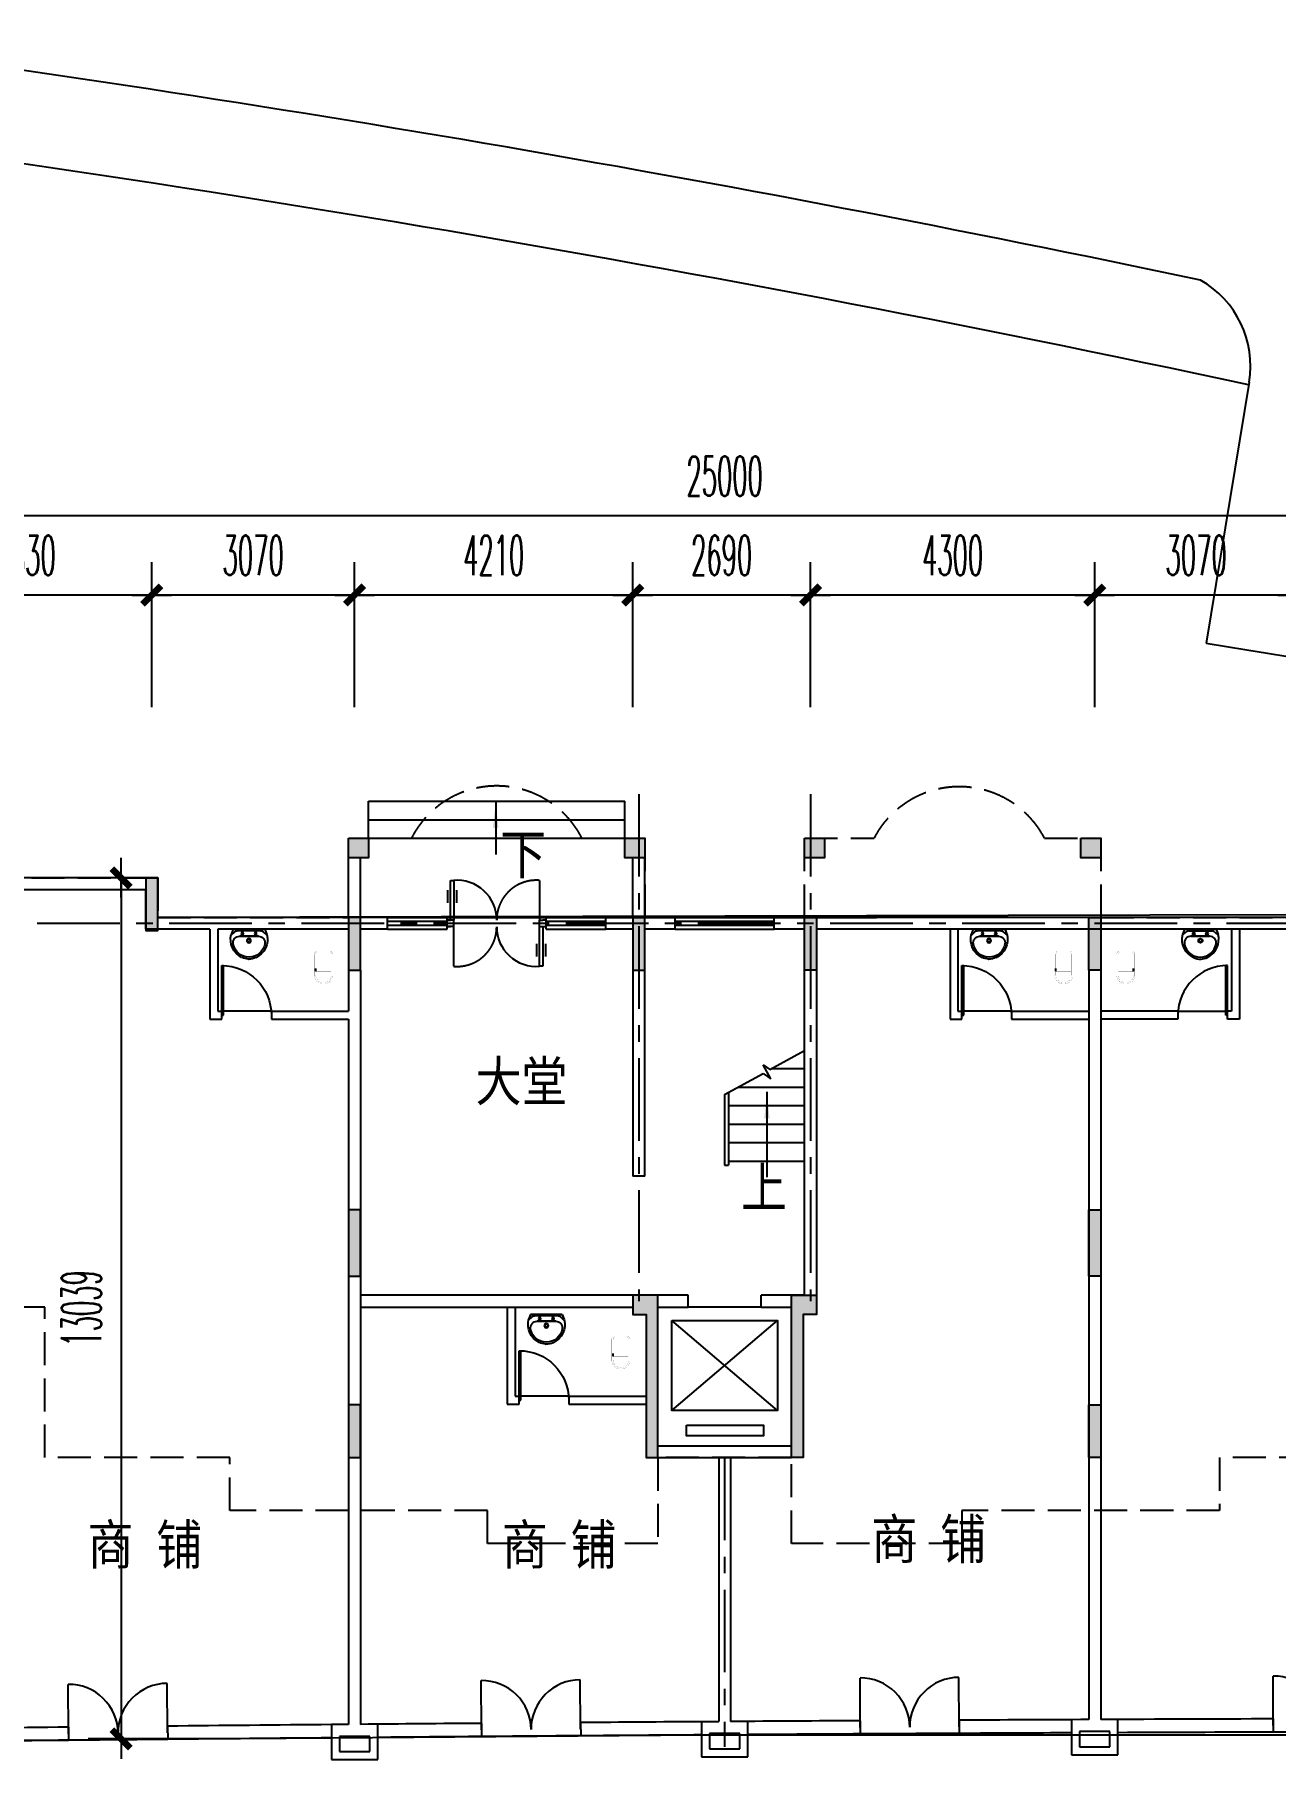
# Model space of a CAD drawing. Extents: x 34838826 to 35164760, y 36533342 to 36641385.
# Drawn here: x 35028738 to 35047517, y 36574891 to 36601011 of the extents above; entities that cross this region are included whole.
import ezdxf

# ---------------------------------------------------------------- set-up
doc = ezdxf.new("R2010")
doc.units = 0
doc.header["$LTSCALE"] = 1000
doc.header["$MEASUREMENT"] = 0
for name, pattern in [('CENTER', [2, 1.25, -0.25, 0.25, -0.25]), ('DASH', [0.35, 0.25, -0.1]), ('DASHED2', [0.375, 0.25, -0.125])]:
    doc.linetypes.add(name, pattern=pattern)
doc.layers.get('0').update_dxf_attribs({"linetype": 'CONTINUOUS'})
doc.layers.get('DEFPOINTS').update_dxf_attribs({"linetype": 'CONTINUOUS'})
for name, color, linetype in [('AREA', 5, 'CONTINUOUS'), ('AXIS', 3, 'CONTINUOUS'), ('COLUMN', 6, 'CONTINUOUS'), ('DOTE', 8, 'CENTER'), ('FUN', 3, 'CONTINUOUS'), ('GROUND', 2, 'CONTINUOUS'), ('H', 8, 'CONTINUOUS'), ('PUB_DIM', 3, 'CONTINUOUS'), ('STAIR', 2, 'CONTINUOUS'), ('TEXT', 7, 'CONTINUOUS'), ('WALL', 4, 'CONTINUOUS'), ('WINDOW', 2, 'CONTINUOUS'), ('道路边线', 8, 'CONTINUOUS')]:
    doc.layers.add(name, color=color, linetype=linetype)
doc.styles.add('-宋体', font='SimSun.ttf')
doc.styles.add('DIM_FONT', font='SIMPLEX.shx', dxfattribs={"width": 0.45})
doc.dimstyles.new('DIMA', dxfattribs={"dimtxt": 300, "dimasz": 1, "dimexe": 250, "dimexo": 300, "dimgap": 150, "dimtad": 1, "dimdec": 0, "dimzin": 0, "dimtxsty": 'DIM_FONT', "dimblk": '_DIMX', "dimcen": 0.09, "dimse1": 1, "dimclrt": 7, "dimazin": 3, "dimtfac": 1, "dimtdec": 0, "dimtix": 1, "dimtmove": 0, "dimatfit": 3, "dimtolj": 1, "dimtzin": 0})
doc.dimstyles.new('DIMN', dxfattribs={"dimtxt": 300, "dimasz": 1, "dimexe": 250, "dimexo": 300, "dimgap": 150, "dimtad": 1, "dimdec": 0, "dimzin": 0, "dimtxsty": 'DIM_FONT', "dimblk": '_DIMX', "dimcen": 0.09, "dimclrt": 7, "dimazin": 3, "dimtfac": 1, "dimtdec": 0, "dimtix": 1, "dimtmove": 0, "dimatfit": 3, "dimtolj": 1, "dimtzin": 0})

# ---------------------------------------------------------------- blocks, each defined once
blk = doc.blocks.new('M_B0OPK')
for p, q in [((-0.5, 0.5), (0.5, 0.5)), ((0.5, 0.167), (-0.5, 0.167)), ((0.5, -0.167), (-0.5, -0.167)), ((-0.5, -0.5), (0.5, -0.5))]:
    blk.add_line(p, q)
blk = doc.blocks.new('_ARROW')
blk.add_solid([(0, 0), (-1, 0.1), (-1, -0.1)])
blk = doc.blocks.new('M_A19UKF')
for p, q in [((-0.467, -0.003), (-0.467, 0.397)), ((-0.467, 0.397), (-0.433, 0.397)), ((-0.433, 0.397), (-0.433, -0.003)), ((-0.495, 0.298), (-0.495, 0.169)), ((-0.405, 0.298), (-0.405, 0.169)), ((-0.5, -0.003), (-0.5, -0.069)), ((-0.433, -0.003), (-0.5, -0.003)), ((-0.5, -0.003), (-0.5, -0.003)), ((-0.5, -0.069), (-0.5, -0.069)), ((-0.5, -0.069), (-0.467, -0.069)), ((-0.433, -0.003), (-0.467, -0.003)), ((-0.433, -0.069), (-0.467, -0.069)), ((-0.433, -0.003), (-0.433, -0.069)), ((0.433, -0.003), (0.433, -0.069)), ((0.433, -0.003), (0.467, -0.003)), ((0.433, -0.003), (0.5, -0.003)), ((0.433, -0.469), (0.433, -0.069)), ((0.433, -0.069), (0.5, -0.069)), ((0.433, -0.069), (0.467, -0.069)), ((0.5, -0.003), (0.467, -0.003)), ((0.467, -0.069), (0.467, -0.469)), ((0.5, -0.069), (0.467, -0.069)), ((0.5, -0.003), (0.5, -0.069)), ((0.5, -0.003), (0.5, -0.003)), ((0.5, -0.069), (0.5, -0.069)), ((0.405, -0.37), (0.405, -0.242)), ((0.495, -0.37), (0.495, -0.242)), ((0.467, -0.469), (0.433, -0.469))]:
    blk.add_line(p, q)
at = {"linetype": 'DASHED2'}
for p, q in [((0.433, 0.397), (0.433, -0.003)), ((-0.433, -0.469), (-0.433, -0.069))]:
    blk.add_line(p, q, dxfattribs=at)
for centre, start, end in [((-0.4, -0.001), 359.8007, 94.7805), ((0.4, -0.071), 179.8007, 274.7805)]:
    blk.add_arc(centre, 0.4, start, end)
for centre, start, end in [((0.4, -0.001), 85.2195, 180.1993), ((-0.4, -0.071), 265.2195, 0.1993)]:
    blk.add_arc(centre, 0.4, start, end, dxfattribs=at)
blk = doc.blocks.new('_WBLK')
for p, q in [((-0.5, 0.5), (0.5, 0.5)), ((0.5, 0.167), (-0.5, 0.167)), ((0.5, -0.167), (-0.5, -0.167)), ((-0.5, -0.5), (0.5, -0.5))]:
    blk.add_line(p, q)
blk = doc.blocks.new('_DIMX')
blk.add_line((-150, 0), (150, 0))
at = {"const_width": 50}
blk.add_lwpolyline([(-70, -70), (70, 70)], dxfattribs=at)
blk = doc.blocks.new('*D93')
at = {"color": 0, "linetype": 'BYBLOCK'}
for p, q in [((35001682, 36592024), (35001682, 36594223)), ((35026682, 36592024), (35026682, 36594223)), ((35026680, 36593723), (35001684, 36593723))]:
    blk.add_line(p, q, dxfattribs=at)
at = {"layer": 'DEFPOINTS', "color": 0, "linetype": 'BYBLOCK'}
for p in [(35001682, 36593723), (35001682, 36591424), (35026682, 36591424)]:
    blk.add_point(p, dxfattribs=at)
at = {"color": 0, "linetype": 'BYBLOCK', "xscale": 2, "yscale": 2, "zscale": 2}
for p, rotation in [((35001682, 36593723), 180.000001633064), ((35026682, 36593723), 1.633064004025186e-06)]:
    blk.add_blockref('_DIMX', p, dxfattribs=dict(at, rotation=rotation))
at = {"color": 7, "linetype": 'BYBLOCK', "insert": (35014182, 36594323), "char_height": 600, "attachment_point": 5, "rotation": 0, "style": 'DIM_FONT'}
blk.add_mtext('\\A1;25000', dxfattribs=at)
blk = doc.blocks.new('*D99')
at = {"color": 0, "linetype": 'BYBLOCK'}
for p, q in [((35001682, 36590824), (35001682, 36593023)), ((35005512, 36590824), (35005512, 36593023)), ((35005510, 36592523), (35001684, 36592523))]:
    blk.add_line(p, q, dxfattribs=at)
at = {"layer": 'DEFPOINTS', "color": 0, "linetype": 'BYBLOCK'}
for p in [(35001682, 36592523), (35001682, 36590224), (35005512, 36590224)]:
    blk.add_point(p, dxfattribs=at)
at = {"color": 0, "linetype": 'BYBLOCK', "xscale": 2, "yscale": 2, "zscale": 2}
for p, rotation in [((35001682, 36592523), 180.0000016714346), ((35005512, 36592523), 1.671434590733156e-06)]:
    blk.add_blockref('_DIMX', p, dxfattribs=dict(at, rotation=rotation))
at = {"color": 7, "linetype": 'BYBLOCK', "insert": (35003597, 36593123), "char_height": 600, "attachment_point": 5, "rotation": 0, "style": 'DIM_FONT'}
blk.add_mtext('\\A1;3830', dxfattribs=at)
blk = doc.blocks.new('*D100')
at = {"color": 0, "linetype": 'BYBLOCK'}
for p, q in [((35005512, 36590824), (35005512, 36593023)), ((35008582, 36590824), (35008582, 36593023)), ((35008580, 36592523), (35005514, 36592523))]:
    blk.add_line(p, q, dxfattribs=at)
at = {"layer": 'DEFPOINTS', "color": 0, "linetype": 'BYBLOCK'}
for p in [(35005512, 36592523), (35005512, 36590224), (35008582, 36590224)]:
    blk.add_point(p, dxfattribs=at)
at = {"color": 0, "linetype": 'BYBLOCK', "xscale": 2, "yscale": 2, "zscale": 2}
for p, rotation in [((35005512, 36592523), 180.0000016330179), ((35008582, 36592523), 1.633017960855909e-06)]:
    blk.add_blockref('_DIMX', p, dxfattribs=dict(at, rotation=rotation))
at = {"color": 7, "linetype": 'BYBLOCK', "insert": (35007047, 36593123), "char_height": 600, "attachment_point": 5, "rotation": 0, "style": 'DIM_FONT'}
blk.add_mtext('\\A1;3070', dxfattribs=at)
blk = doc.blocks.new('*D101')
at = {"color": 0, "linetype": 'BYBLOCK'}
for p, q in [((35008582, 36590824), (35008582, 36593023)), ((35012792, 36590824), (35012792, 36593023)), ((35012790, 36592523), (35008584, 36592523))]:
    blk.add_line(p, q, dxfattribs=at)
at = {"layer": 'DEFPOINTS', "color": 0, "linetype": 'BYBLOCK'}
for p in [(35008582, 36592523), (35008582, 36590224), (35012792, 36590224)]:
    blk.add_point(p, dxfattribs=at)
at = {"color": 0, "linetype": 'BYBLOCK', "xscale": 2, "yscale": 2, "zscale": 2}
for p, rotation in [((35008582, 36592523), 180.0000016331194), ((35012792, 36592523), 1.633119399713223e-06)]:
    blk.add_blockref('_DIMX', p, dxfattribs=dict(at, rotation=rotation))
at = {"color": 7, "linetype": 'BYBLOCK', "insert": (35010687, 36593123), "char_height": 600, "attachment_point": 5, "rotation": 0, "style": 'DIM_FONT'}
blk.add_mtext('\\A1;4210', dxfattribs=at)
blk = doc.blocks.new('*D102')
at = {"color": 0, "linetype": 'BYBLOCK'}
for p, q in [((35012792, 36590824), (35012792, 36593023)), ((35015482, 36590824), (35015482, 36593023)), ((35015480, 36592523), (35012794, 36592523))]:
    blk.add_line(p, q, dxfattribs=at)
at = {"layer": 'DEFPOINTS', "color": 0, "linetype": 'BYBLOCK'}
for p in [(35012792, 36592523), (35012792, 36590224), (35015482, 36590224)]:
    blk.add_point(p, dxfattribs=at)
at = {"color": 0, "linetype": 'BYBLOCK', "xscale": 2, "yscale": 2, "zscale": 2}
for p, rotation in [((35012792, 36592523), 180.0000016331197), ((35015482, 36592523), 1.633119719457454e-06)]:
    blk.add_blockref('_DIMX', p, dxfattribs=dict(at, rotation=rotation))
at = {"color": 7, "linetype": 'BYBLOCK', "insert": (35014137, 36593123), "char_height": 600, "attachment_point": 5, "rotation": 0, "style": 'DIM_FONT'}
blk.add_mtext('\\A1;2690', dxfattribs=at)
blk = doc.blocks.new('*D103')
at = {"color": 0, "linetype": 'BYBLOCK'}
for p, q in [((35015482, 36590824), (35015482, 36593023)), ((35019782, 36590824), (35019782, 36593023)), ((35019780, 36592523), (35015484, 36592523))]:
    blk.add_line(p, q, dxfattribs=at)
at = {"layer": 'DEFPOINTS', "color": 0, "linetype": 'BYBLOCK'}
for p in [(35015482, 36592523), (35015482, 36590224), (35019782, 36590224)]:
    blk.add_point(p, dxfattribs=at)
at = {"color": 0, "linetype": 'BYBLOCK', "xscale": 2, "yscale": 2, "zscale": 2}
for p, rotation in [((35015482, 36592523), 180.0000016330866), ((35019782, 36592523), 1.633086625929536e-06)]:
    blk.add_blockref('_DIMX', p, dxfattribs=dict(at, rotation=rotation))
at = {"color": 7, "linetype": 'BYBLOCK', "insert": (35017632, 36593123), "char_height": 600, "attachment_point": 5, "rotation": 0, "style": 'DIM_FONT'}
blk.add_mtext('\\A1;4300', dxfattribs=at)
blk = doc.blocks.new('*D104')
at = {"color": 0, "linetype": 'BYBLOCK'}
for p, q in [((35019782, 36590824), (35019782, 36593023)), ((35022852, 36590824), (35022852, 36593023)), ((35022850, 36592523), (35019784, 36592523))]:
    blk.add_line(p, q, dxfattribs=at)
at = {"layer": 'DEFPOINTS', "color": 0, "linetype": 'BYBLOCK'}
for p in [(35019782, 36592523), (35019782, 36590224), (35022852, 36590224)]:
    blk.add_point(p, dxfattribs=at)
at = {"color": 0, "linetype": 'BYBLOCK', "xscale": 2, "yscale": 2, "zscale": 2}
for p, rotation in [((35019782, 36592523), 180.0000016330208), ((35022852, 36592523), 1.633020758617931e-06)]:
    blk.add_blockref('_DIMX', p, dxfattribs=dict(at, rotation=rotation))
at = {"color": 7, "linetype": 'BYBLOCK', "insert": (35021317, 36593123), "char_height": 600, "attachment_point": 5, "rotation": 0, "style": 'DIM_FONT'}
blk.add_mtext('\\A1;3070', dxfattribs=at)
blk = doc.blocks.new('*D152')
at = {"color": 0, "linetype": 'BYBLOCK'}
for p, q in [((35029558, 36588240), (35029558, 36575205)), ((35031257, 36575203), (35029058, 36575203))]:
    blk.add_line(p, q, dxfattribs=at)
at = {"layer": 'DEFPOINTS', "color": 0, "linetype": 'BYBLOCK'}
for p in [(35031857, 36588242), (35029558, 36575203), (35031857, 36575203)]:
    blk.add_point(p, dxfattribs=at)
at = {"color": 0, "linetype": 'BYBLOCK', "xscale": 2, "yscale": 2, "zscale": 2}
for p, rotation in [((35029558, 36588242), 90), ((35029558, 36575203), 270)]:
    blk.add_blockref('_DIMX', p, dxfattribs=dict(at, rotation=rotation))
at = {"color": 7, "linetype": 'BYBLOCK', "insert": (35028958, 36581722), "char_height": 600, "attachment_point": 5, "rotation": 90, "style": 'DIM_FONT'}
blk.add_mtext('\\A1;13039', dxfattribs=at)
blk = doc.blocks.new('M_A3PTU')
for p, q in [((-0.5, 0), (-0.499, -0.498)), ((0.5, 0), (0.499, -0.498))]:
    blk.add_line(p, q)
for centre, start, end in [((-0.498, -0.001), 269.885, 0.0763), ((0.498, -0.001), 179.9237, 270.115)]:
    blk.add_arc(centre, 0.498, start, end)
blk = doc.blocks.new('_A0AYL')
for p, q in [((-0.5, 0), (-0.5, -1)), ((-0.5, 0), (-0.463, 0)), ((-0.463, 0), (-0.463, -1)), ((-0.5, -1), (-0.463, -1))]:
    blk.add_line(p, q)
blk.add_arc((-0.5, 0), 1, 270, 360)
blk = doc.blocks.new('M_E6')
for p, q in [((240, 0), (-240, 0)), ((-237, 0), (239, 0)), ((240, 0), (270, -79)), ((-213, -36), (-271, -91)), ((-240, 0), (-270, -79)), ((-179, -23), (181, -23)), ((141, -105), (-141, -105)), ((-141, -105), (141, -105)), ((217, -37), (274, -95))]:
    blk.add_line(p, q)
for centre, radius in [((-99, -65), 16.3), ((2, -172), 31.6), ((2, -172), 23), ((101, -65), 16.3)]:
    blk.add_circle(centre, radius)
for centre, radius, start, end in [((28, -152), 307, 166.1751, 244.7296), ((-141, -205), 100, 90, 190.5602), ((0, -179), 243, 190.5602, 349.4398), ((-179, -73), 50, 90, 133.181), ((-28, -152), 307, 297.0639, 13.8249), ((141, -205), 100, 349.4398, 90), ((181, -73), 50, 44.5607, 90), ((0, -201), 250, 245.8071, 296.4628), ((28, -152), 307, 266.589, 266.5936)]:
    blk.add_arc(centre, radius, start, end)
at = {"width": 0.8, "flags": 9}
for tag in ['XSIZE', 'YSIZE']:
    blk.add_attdef(tag, (0, 0), '', height=0.5, dxfattribs=at)
blk = doc.blocks.new('M_E2')
blk.add_line((-306, -118), (-266, -118))
at = {"const_width": 1.5}
for points in [[(-366, 138, 0.97895), (-366, -138, 0.97895)], [(-366, 118, 0.97895), (-366, -118, 0.97895)], [(-306, 118, 0.414214), (-316, 108, 0.414214)], [(0, 88, 0.462192), (-59, 137, 0.462192)], [(-20, 88, 0.414214), (-50, 118, 0.414214)], [(-316, -108, 0.414214), (-306, -118, 0.414214)], [(-59, -137, 0.462192), (0, -88, 0.462192)], [(-50, -118, 0.414214), (-20, -88, 0.414214)]]:
    blk.add_lwpolyline(points, format="xyb", dxfattribs=at)
for points in [[(-366, 137), (-59, 137)], [(-316, 118), (-366, 118)], [(-340, 118), (-266, 118)], [(-316, 108), (-316, -108)], [(-50, 118), (-267, 118)], [(-20, -88), (-20, 88)], [(0, 88), (0, -88)], [(-381, -137), (-59, -137)], [(-316, -118), (-366, -118)], [(-340, -118), (-266, -118)], [(-266, -118), (-50, -118)]]:
    blk.add_lwpolyline(points, dxfattribs=at)
at = {"width": 0.8, "flags": 9}
for tag in ['XSIZE', 'YSIZE']:
    blk.add_attdef(tag, (0, 0), '', height=0.5, dxfattribs=at)

msp = doc.modelspace()

# ---------------------------------------------------------------- hatches: boundary and pattern name
at = {"layer": 'H'}
h = msp.add_hatch(color=256, dxfattribs=at)
h.paths.add_polyline_path([(35040392.1, 36588841.8), (35040692.1, 36588841.8), (35040692.1, 36588541.8), (35040392.1, 36588541.8)])
h.paths.add_polyline_path([(35037672.1, 36588841.8), (35037972.1, 36588841.8), (35037972.1, 36588541.8), (35037672.1, 36588541.8)])
h.paths.add_polyline_path([(35033492.1, 36588841.8), (35033792.1, 36588841.8), (35033792.1, 36588541.8), (35033492.1, 36588541.8)])
h.paths.add_polyline_path([(35040392.1, 36581921.8), (35040572.1, 36581921.8), (35040572.1, 36581631.8), (35040372.1, 36581631.8), (35040372.1, 36579461.8), (35040192.1, 36579461.8), (35040192.1, 36581921.8)])
h.paths.add_polyline_path([(35040392.1, 36587641.8), (35040572.1, 36587641.8), (35040572.1, 36586841.8), (35040392.1, 36586841.8)])
h.paths.add_polyline_path([(35037972.1, 36581921.8), (35037792.1, 36581921.8), (35037792.1, 36581631.8), (35037992.1, 36581631.8), (35037992.1, 36579461.8), (35038172.1, 36579461.8), (35038172.1, 36581921.8)])
h.paths.add_polyline_path([(35033672.1, 36583211.8), (35033492.1, 36583211.8), (35033492.1, 36582211.8), (35033672.1, 36582211.8)])
h.paths.add_polyline_path([(35033672.1, 36580261.8), (35033492.1, 36580261.8), (35033492.1, 36579461.8), (35033672.1, 36579461.8)])
h.paths.add_polyline_path([(35026772.1, 36580261.8), (35026592.1, 36580261.8), (35026592.1, 36579461.8), (35026772.1, 36579461.8)])
h.paths.add_polyline_path([(35026772.1, 36588241.8), (35026592.1, 36588241.8), (35026592.1, 36587441.8), (35026772.1, 36587441.8)])
h.paths.add_polyline_path([(35030602.1, 36588241.8), (35030422.1, 36588241.8), (35030422.1, 36587441.8), (35030602.1, 36587441.8)])
h.paths.add_polyline_path([(35033672.1, 36587641.8), (35033492.1, 36587641.8), (35033492.1, 36586841.8), (35033672.1, 36586841.8)])
h.paths.add_polyline_path([(35037972.1, 36587641.8), (35037792.1, 36587641.8), (35037792.1, 36586841.8), (35037972.1, 36586841.8)])
h.paths.add_polyline_path([(35019572.1, 36588841.8), (35019872.1, 36588841.8), (35019872.1, 36588541.8), (35019572.1, 36588541.8)])
h.paths.add_polyline_path([(35015392.1, 36588841.8), (35015692.1, 36588841.8), (35015692.1, 36588541.8), (35015392.1, 36588541.8)])
h.paths.add_polyline_path([(35012672.1, 36588841.8), (35012972.1, 36588841.8), (35012972.1, 36588541.8), (35012672.1, 36588541.8)])
h.paths.add_polyline_path([(35008492.1, 36588841.8), (35008792.1, 36588841.8), (35008792.1, 36588541.8), (35008492.1, 36588541.8)])
h.paths.add_polyline_path([(35015392.1, 36581921.8), (35015572.1, 36581921.8), (35015572.1, 36581631.8), (35015372.1, 36581631.8), (35015372.1, 36579461.8), (35015192.1, 36579461.8), (35015192.1, 36581921.8)])
h.paths.add_polyline_path([(35019692.1, 36583211.8), (35019872.1, 36583211.8), (35019872.1, 36582191.8), (35019692.1, 36582191.8)])
h.paths.add_polyline_path([(35019692.1, 36580261.8), (35019872.1, 36580261.8), (35019872.1, 36579461.8), (35019692.1, 36579461.8)])
h.paths.add_polyline_path([(35026592.1, 36582741.8), (35026772.1, 36582741.8), (35026772.1, 36581741.8), (35026592.1, 36581741.8)])
h.paths.add_polyline_path([(35026592.1, 36588241.8), (35026772.1, 36588241.8), (35026772.1, 36587441.8), (35026592.1, 36587441.8)])
h.paths.add_polyline_path([(35022762.1, 36588241.8), (35022942.1, 36588241.8), (35022942.1, 36587441.8), (35022762.1, 36587441.8)])
h.paths.add_polyline_path([(35019692.1, 36587641.8), (35019872.1, 36587641.8), (35019872.1, 36586841.8), (35019692.1, 36586841.8)])
h.paths.add_polyline_path([(35015392.1, 36587641.8), (35015572.1, 36587641.8), (35015572.1, 36586841.8), (35015392.1, 36586841.8)])
h.paths.add_polyline_path([(35012972.1, 36581921.8), (35012792.1, 36581921.8), (35012792.1, 36581631.8), (35012992.1, 36581631.8), (35012992.1, 36579461.8), (35013172.1, 36579461.8), (35013172.1, 36581921.8)])
h.paths.add_polyline_path([(35008672.1, 36583211.8), (35008492.1, 36583211.8), (35008492.1, 36582411.8), (35008672.1, 36582411.8)])
h.paths.add_polyline_path([(35008672.1, 36580261.8), (35008492.1, 36580261.8), (35008492.1, 36579461.8), (35008672.1, 36579461.8)])
h.paths.add_polyline_path([(35001772.1, 36580261.8), (35001592.1, 36580261.8), (35001592.1, 36579461.8), (35001772.1, 36579461.8)])
h.paths.add_polyline_path([(35001772.1, 36582541.8), (35001592.1, 36582541.8), (35001592.1, 36581741.8), (35001772.1, 36581741.8)])
h.paths.add_polyline_path([(35001772.1, 36588241.8), (35001592.1, 36588241.8), (35001592.1, 36587441.8), (35001772.1, 36587441.8)])
h.paths.add_polyline_path([(35005602.1, 36588241.8), (35005422.1, 36588241.8), (35005422.1, 36587441.8), (35005602.1, 36587441.8)])
h.paths.add_polyline_path([(35008672.1, 36587641.8), (35008492.1, 36587641.8), (35008492.1, 36586841.8), (35008672.1, 36586841.8)])
h.paths.add_polyline_path([(35012972.1, 36587641.8), (35012792.1, 36587641.8), (35012792.1, 36586841.8), (35012972.1, 36586841.8)])
h.paths.add_polyline_path([(34994143.7, 36588688.1), (34994443.6, 36588694.4), (34994450, 36588394.5), (34994150, 36588388.2)])
h.paths.add_polyline_path([(34989964.6, 36588599.8), (34990264.6, 36588606.1), (34990270.9, 36588306.2), (34989971, 36588299.8)])
h.paths.add_polyline_path([(34987245.2, 36588542.3), (34987545.2, 36588548.6), (34987551.5, 36588248.7), (34987251.6, 36588242.4)])
h.paths.add_polyline_path([(34990110.9, 36581681.3), (34990290.8, 36581685.1), (34990296.9, 36581395.2), (34990097, 36581391), (34990142.8, 36579221.4), (34989962.9, 36579217.6), (34989910.9, 36581677.1)])
h.paths.add_polyline_path([(34994382.6, 36583061.9), (34994562.6, 36583065.7), (34994579.5, 36582265.9), (34994399.5, 36582262.1)])
h.paths.add_polyline_path([(34994445, 36580112.5), (34994624.9, 36580116.3), (34994641.8, 36579316.5), (34994461.9, 36579312.7)])
h.paths.add_polyline_path([(35001312.1, 36580257.5), (35001492.1, 36580257.5), (35001492.1, 36579457.5), (35001312.1, 36579457.5)])
h.paths.add_polyline_path([(35001295.2, 36582537.8), (35001475.2, 36582541.6), (35001492.1, 36581741.8), (35001312.2, 36581738)])
h.paths.add_polyline_path([(35001174.8, 36588236.6), (35001354.8, 36588240.4), (35001371.7, 36587440.6), (35001191.7, 36587436.8)])
h.paths.add_polyline_path([(34997345.7, 36588155.6), (34997525.6, 36588159.4), (34997542.5, 36587359.6), (34997362.6, 36587355.8)])
h.paths.add_polyline_path([(34994289, 36587490.9), (34994469, 36587494.7), (34994485.9, 36586694.9), (34994305.9, 36586691.1)])
h.paths.add_polyline_path([(34989990, 36587400), (34990169.9, 36587403.8), (34990186.8, 36586604), (34990006.9, 36586600.2)])
h.paths.add_polyline_path([(34987691.4, 36581630.2), (34987511.4, 36581626.4), (34987517.6, 36581336.4), (34987717.5, 36581340.7), (34987763.4, 36579171.1), (34987943.3, 36579174.9), (34987891.3, 36581634.4)])
h.paths.add_polyline_path([(34987570.5, 36587348.9), (34987390.6, 36587345.1), (34987407.5, 36586545.3), (34987587.4, 36586549.1)])
h = msp.add_hatch(color=256, dxfattribs=at)
h.paths.add_polyline_path([(35022762.1, 36588241.8), (35022942.1, 36588241.8), (35022942.1, 36587441.8), (35022762.1, 36587441.8)])
h.paths.add_polyline_path([(35030602.1, 36588241.8), (35030422.1, 36588241.8), (35030422.1, 36587441.8), (35030602.1, 36587441.8)])
h.paths.add_polyline_path([(35040392.1, 36588841.8), (35040692.1, 36588841.8), (35040692.1, 36588541.8), (35040392.1, 36588541.8)])
h.paths.add_polyline_path([(35037672.1, 36588841.8), (35037972.1, 36588841.8), (35037972.1, 36588541.8), (35037672.1, 36588541.8)])
h.paths.add_polyline_path([(35033492.1, 36588841.8), (35033792.1, 36588841.8), (35033792.1, 36588541.8), (35033492.1, 36588541.8)])
h = msp.add_hatch(color=256, dxfattribs=at)
h.paths.add_polyline_path([(35076872.1, 36580261.8), (35077052.1, 36580261.8), (35077052.1, 36579461.8), (35076872.1, 36579461.8)])
h.paths.add_polyline_path([(35077052.1, 36582741.8), (35076872.1, 36582741.8), (35076872.1, 36581741.8), (35077052.1, 36581741.8)])
h.paths.add_polyline_path([(35077052.1, 36588241.8), (35076872.1, 36588241.8), (35076872.1, 36587441.8), (35077052.1, 36587441.8)])
h.paths.add_polyline_path([(35058792.1, 36588841.8), (35058492.1, 36588841.8), (35058492.1, 36588541.8), (35058792.1, 36588541.8)])
h.paths.add_polyline_path([(35062972.1, 36588841.8), (35062672.1, 36588841.8), (35062672.1, 36588541.8), (35062972.1, 36588541.8)])
h.paths.add_polyline_path([(35065692.1, 36588841.8), (35065392.1, 36588841.8), (35065392.1, 36588541.8), (35065692.1, 36588541.8)])
h.paths.add_polyline_path([(35069872.1, 36588841.8), (35069572.1, 36588841.8), (35069572.1, 36588541.8), (35069872.1, 36588541.8)])
h.paths.add_polyline_path([(35062972.1, 36581921.8), (35062792.1, 36581921.8), (35062792.1, 36581631.8), (35062992.1, 36581631.8), (35062992.1, 36579461.8), (35063172.1, 36579461.8), (35063172.1, 36581921.8)])
h.paths.add_polyline_path([(35058672.1, 36583211.8), (35058492.1, 36583211.8), (35058492.1, 36582411.8), (35058672.1, 36582411.8)])
h.paths.add_polyline_path([(35058672.1, 36580261.8), (35058492.1, 36580261.8), (35058492.1, 36579461.8), (35058672.1, 36579461.8)])
h.paths.add_polyline_path([(35051772.1, 36588241.8), (35051592.1, 36588241.8), (35051592.1, 36587441.8), (35051772.1, 36587441.8)])
h.paths.add_polyline_path([(35055602.1, 36588241.8), (35055422.1, 36588241.8), (35055422.1, 36587441.8), (35055602.1, 36587441.8)])
h.paths.add_polyline_path([(35058672.1, 36587641.8), (35058492.1, 36587641.8), (35058492.1, 36586841.8), (35058672.1, 36586841.8)])
h.paths.add_polyline_path([(35062972.1, 36587641.8), (35062792.1, 36587641.8), (35062792.1, 36586841.8), (35062972.1, 36586841.8)])
h.paths.add_polyline_path([(35065392.1, 36581921.8), (35065572.1, 36581921.8), (35065572.1, 36581631.8), (35065372.1, 36581631.8), (35065372.1, 36579461.8), (35065192.1, 36579461.8), (35065192.1, 36581921.8)])
h.paths.add_polyline_path([(35069692.1, 36583211.8), (35069872.1, 36583211.8), (35069872.1, 36582211.8), (35069692.1, 36582211.8)])
h.paths.add_polyline_path([(35069692.1, 36580261.8), (35069872.1, 36580261.8), (35069872.1, 36579461.8), (35069692.1, 36579461.8)])
h.paths.add_polyline_path([(35076592.1, 36580261.8), (35076772.1, 36580261.8), (35076772.1, 36579461.8), (35076592.1, 36579461.8)])
h.paths.add_polyline_path([(35076592.1, 36582741.8), (35076772.1, 36582741.8), (35076772.1, 36581741.8), (35076592.1, 36581741.8)])
h.paths.add_polyline_path([(35076592.1, 36588241.8), (35076772.1, 36588241.8), (35076772.1, 36587441.8), (35076592.1, 36587441.8)])
h.paths.add_polyline_path([(35072762.1, 36588241.8), (35072942.1, 36588241.8), (35072942.1, 36587441.8), (35072762.1, 36587441.8)])
h.paths.add_polyline_path([(35069692.1, 36587641.8), (35069872.1, 36587641.8), (35069872.1, 36586841.8), (35069692.1, 36586841.8)])
h.paths.add_polyline_path([(35065392.1, 36587641.8), (35065572.1, 36587641.8), (35065572.1, 36586841.8), (35065392.1, 36586841.8)])
h.paths.add_polyline_path([(35044572.1, 36588841.8), (35044872.1, 36588841.8), (35044872.1, 36588541.8), (35044572.1, 36588541.8)])
h.paths.add_polyline_path([(35044692.1, 36583211.8), (35044872.1, 36583211.8), (35044872.1, 36582211.8), (35044692.1, 36582211.8)])
h.paths.add_polyline_path([(35044692.1, 36580261.8), (35044872.1, 36580261.8), (35044872.1, 36579461.8), (35044692.1, 36579461.8)])
h.paths.add_polyline_path([(35051592.1, 36580261.8), (35051772.1, 36580261.8), (35051772.1, 36579461.8), (35051592.1, 36579461.8)])
h.paths.add_polyline_path([(35051592.1, 36582741.8), (35051772.1, 36582741.8), (35051772.1, 36581741.8), (35051592.1, 36581741.8)])
h.paths.add_polyline_path([(35051592.1, 36588241.8), (35051772.1, 36588241.8), (35051772.1, 36587441.8), (35051592.1, 36587441.8)])
h.paths.add_polyline_path([(35047762.1, 36588241.8), (35047942.1, 36588241.8), (35047942.1, 36587441.8), (35047762.1, 36587441.8)])
h.paths.add_polyline_path([(35044692.1, 36587641.8), (35044872.1, 36587641.8), (35044872.1, 36586841.8), (35044692.1, 36586841.8)])
h = msp.add_hatch(color=256, dxfattribs=at)
h.paths.add_polyline_path([(35055602.1, 36588241.8), (35055422.1, 36588241.8), (35055422.1, 36587441.8), (35055602.1, 36587441.8)])
h.paths.add_polyline_path([(35047762.1, 36588241.8), (35047942.1, 36588241.8), (35047942.1, 36587441.8), (35047762.1, 36587441.8)])
h.paths.add_polyline_path([(35044572.1, 36588841.8), (35044872.1, 36588841.8), (35044872.1, 36588541.8), (35044572.1, 36588541.8)])
h.paths.add_polyline_path([(35058792.1, 36588841.8), (35058492.1, 36588841.8), (35058492.1, 36588541.8), (35058792.1, 36588541.8)])
h.paths.add_polyline_path([(35062972.1, 36588841.8), (35062672.1, 36588841.8), (35062672.1, 36588541.8), (35062972.1, 36588541.8)])
h.paths.add_polyline_path([(35065692.1, 36588841.8), (35065392.1, 36588841.8), (35065392.1, 36588541.8), (35065692.1, 36588541.8)])

# ---------------------------------------------------------------- linework, layer by layer
at = {"linetype": 'DASH', "ltscale": 2}
msp.add_lwpolyline([(35033492.1, 36587641.8), (35033492.1, 36587641.8), (35033492.1, 36588841.8), (35034442.1, 36588841.8, -0.6127767), (35037022.1, 36588841.8), (35037972.1, 36588841.8), (35037972.1, 36587641.8), (35040392.1, 36587641.8), (35040392.1, 36588841.8), (35041442.1, 36588841.8, -0.6037565), (35044022.1, 36588841.8), (35044872.1, 36588841.8), (35044872.1, 36587641.8), (35047762.1, 36587641.8)], format="xyb", dxfattribs=at)
msp.add_lwpolyline([(35049472.1, 36579461.8), (35046672.1, 36579461.8), (35046672.1, 36578661.8), (35042772.1, 36578661.8), (35042772.1, 36578161.8), (35040192.1, 36578161.8), (35040192.1, 36579461.8), (35038172.1, 36579461.8), (35038172.1, 36578161.8), (35035592.1, 36578161.8), (35035592.1, 36578661.8), (35031692.1, 36578661.8), (35031692.1, 36579461.8), (35028892.1, 36579461.8), (35028892.1, 36581741.8), (35026592.1, 36581741.8), (35026592.1, 36588241.8), (35030602.1, 36588241.8), (35030602.1, 36587641.8), (35033492.1, 36587641.8)], dxfattribs=at)
at = {"layer": 'AREA'}
for points in [[(35080882.1, 36588241.8), (35072762.1, 36588241.8), (35072762.1, 36587551.8), (35055602.1, 36587551.8), (35055602.1, 36588241.8), (35047762.1, 36588241.8), (35047762.1, 36587680.6), (35030602.1, 36587641.8), (35030602.1, 36588241.8), (35022762.1, 36588241.8), (35022762.1, 36587737.1), (35005602.1, 36587696.7)], [(35014872.1, 36574988.6), (35020392.1, 36575084.9), (35026332.1, 36575148.6), (35027032.1, 36575171.6), (35033232.1, 36575219.6), (35038832.1, 36575263.3), (35044432.1, 36575263.3), (35051332.1, 36575263.3), (35058232.1, 36575317.7), (35063832.1, 36575317.7), (35069432.1, 36575317.7), (35076073.8, 36575172.1), (35083512.1, 36575172.1)]]:
    msp.add_lwpolyline(points, dxfattribs=at)
at = {"layer": 'COLUMN'}
for points in [[(35033492.1, 36588841.8), (35033792.1, 36588841.8), (35033792.1, 36588541.8), (35033492.1, 36588541.8)], [(35037672.1, 36588841.8), (35037972.1, 36588841.8), (35037972.1, 36588541.8), (35037672.1, 36588541.8)], [(35040392.1, 36588841.8), (35040692.1, 36588841.8), (35040692.1, 36588541.8), (35040392.1, 36588541.8)], [(35044572.1, 36588841.8), (35044872.1, 36588841.8), (35044872.1, 36588541.8), (35044572.1, 36588541.8)], [(35030602.1, 36588241.8), (35030422.1, 36588241.8), (35030422.1, 36587441.8), (35030602.1, 36587441.8)], [(35033672.1, 36587641.8), (35033492.1, 36587641.8), (35033492.1, 36586841.8), (35033672.1, 36586841.8)], [(35037972.1, 36587641.8), (35037792.1, 36587641.8), (35037792.1, 36586841.8), (35037972.1, 36586841.8)], [(35040392.1, 36587641.8), (35040572.1, 36587641.8), (35040572.1, 36586841.8), (35040392.1, 36586841.8)], [(35044692.1, 36587641.8), (35044872.1, 36587641.8), (35044872.1, 36586841.8), (35044692.1, 36586841.8)], [(35033672.1, 36583211.8), (35033492.1, 36583211.8), (35033492.1, 36582211.8), (35033672.1, 36582211.8)], [(35044692.1, 36583211.8), (35044872.1, 36583211.8), (35044872.1, 36582211.8), (35044692.1, 36582211.8)], [(35037972.1, 36581921.8), (35037792.1, 36581921.8), (35037792.1, 36581631.8), (35037992.1, 36581631.8), (35037992.1, 36579461.8), (35038172.1, 36579461.8), (35038172.1, 36581921.8)], [(35040392.1, 36581921.8), (35040572.1, 36581921.8), (35040572.1, 36581631.8), (35040372.1, 36581631.8), (35040372.1, 36579461.8), (35040192.1, 36579461.8), (35040192.1, 36581921.8)], [(35033672.1, 36580261.8), (35033492.1, 36580261.8), (35033492.1, 36579461.8), (35033672.1, 36579461.8)], [(35044692.1, 36580261.8), (35044872.1, 36580261.8), (35044872.1, 36579461.8), (35044692.1, 36579461.8)]]:
    msp.add_lwpolyline(points, close=True, dxfattribs=at)
at = {"layer": 'DOTE'}
for p, q in [((35037882.1, 36589510.1), (35037882.1, 36581831.8)), ((35040482.1, 36589510.1), (35040482.1, 36581831.8)), ((35052027.4, 36587551.8), (35026171.9, 36587551.8)), ((35039182.1, 36579461.8), (35039182.1, 36575084.7))]:
    msp.add_line(p, q, dxfattribs=at)
at = {"layer": 'GROUND'}
for p, q in [((35033792.1, 36589401.8), (35037672.1, 36589401.8)), ((35033792.1, 36588841.8), (35033792.1, 36589401.8)), ((35037672.1, 36588841.8), (35037672.1, 36589401.8)), ((35033792.1, 36589121.8), (35037672.1, 36589121.8)), ((35033792.1, 36588841.8), (35037672.1, 36588841.8)), ((35033492.1, 36587641.8), (35033492.1, 36588541.8)), ((35033672.1, 36587641.8), (35033672.1, 36588541.8)), ((35037792.1, 36587641.8), (35037792.1, 36588541.8)), ((35037972.1, 36587641.8), (35037972.1, 36588541.8)), ((35034982.1, 36587641.8), (35036482.1, 36587641.8)), ((35032322.1, 36586221.8), (35031572.1, 36586221.8)), ((35043522.1, 36586221.8), (35042772.1, 36586221.8)), ((35046042.1, 36586221.8), (35046792.1, 36586221.8)), ((35038381.1, 36580175.4), (35039983.1, 36581537.9)), ((35039983.1, 36580175.4), (35038381.1, 36581537.9)), ((35039732.1, 36581741.8), (35038632.1, 36581741.8)), ((35036822.1, 36580391.8), (35036072.1, 36580391.8))]:
    msp.add_line(p, q, dxfattribs=at)
for points in [[(35038381.1, 36581537.9), (35039983.1, 36581537.9), (35039983.1, 36580175.4), (35038381.1, 36580175.4)], [(35038603.8, 36579951.6), (35039768.1, 36579951.6), (35039768.1, 36579792.1), (35038603.8, 36579792.1)]]:
    msp.add_lwpolyline(points, close=True, dxfattribs=at)
for radius, start, end in [(2504000, 90.4245534, 90.4588746), (2503999.9, 90.2934486, 90.3277698), (2503999.9, 90.1504482, 90.1847694), (2504000, 90.5675587, 90.6018798)]:
    msp.add_arc((35055557.7, 34071319.2), radius, start, end, dxfattribs=at)
at = {"layer": 'PUB_DIM'}
for points in [[(35035717.5, 36589401.8), (35035717.5, 36588595.8)], [(35039821.7, 36584998.5), (35039821.7, 36583709.4)]]:
    msp.add_lwpolyline(points, dxfattribs=at)
at = {"layer": 'STAIR'}
for p, q in [((35039882.7, 36585197.5), (35039767.1, 36585407.8)), ((35039767.1, 36585407.8), (35039868, 36585338.1)), ((35039868, 36585338.1), (35040392.1, 36585626.9)), ((35039182.1, 36584962), (35039762.8, 36585280.3)), ((35039762.8, 36585280.3), (35039882.7, 36585197.5)), ((35039893, 36585351.8), (35040392.1, 36585351.8)), ((35039182.1, 36584962), (35039182.1, 36583891.8)), ((35039242.1, 36584994.9), (35039242.1, 36583891.8)), ((35039382.4, 36585071.8), (35040392.1, 36585071.8)), ((35039242.1, 36584791.8), (35040392.1, 36584791.8)), ((35039242.1, 36584511.8), (35040392.1, 36584511.8)), ((35039242.1, 36584231.8), (35040392.1, 36584231.8)), ((35039182.1, 36583891.8), (35039242.1, 36583891.8)), ((35039242.1, 36583951.8), (35040392.1, 36583951.8))]:
    msp.add_line(p, q, dxfattribs=at)
at = {"layer": 'WALL'}
for p, q in [((35030602.1, 36588241.8), (35022762.1, 36588241.8)), ((35030602.1, 36587641.8), (35030602.1, 36588241.8)), ((35034082.1, 36587641.8), (35030602.1, 36587641.8)), ((35034082.1, 36587461.8), (35034082.1, 36587641.8)), ((35034982.1, 36587461.8), (35034982.1, 36587641.8)), ((35034982.1, 36587461.8), (35034982.1, 36587641.8)), ((35036482.1, 36587461.8), (35036482.1, 36587641.8)), ((35036482.1, 36587461.8), (35036482.1, 36587641.8)), ((35037382.1, 36587641.8), (35038432.1, 36587641.8)), ((35037382.1, 36587461.8), (35037382.1, 36587641.8)), ((35038432.1, 36587461.8), (35038432.1, 36587641.8)), ((35038432.1, 36587461.8), (35038432.1, 36587641.8)), ((35039932.1, 36587461.8), (35039932.1, 36587641.8)), ((35039932.1, 36587641.8), (35041482.1, 36587641.8)), ((35039932.1, 36587461.8), (35039932.1, 36587641.8)), ((35031392.1, 36587461.8), (35031392.1, 36586101.8)), ((35031512.1, 36587461.8), (35031512.1, 36586221.8)), ((35034082.1, 36587461.8), (35033672.1, 36587461.8)), ((35037792.1, 36587461.8), (35037382.1, 36587461.8)), ((35037792.1, 36587461.8), (35037792.1, 36583721.8)), ((35038432.1, 36587461.8), (35037972.1, 36587461.8)), ((35037972.1, 36583721.8), (35037972.1, 36587461.8)), ((35040392.1, 36587461.8), (35039932.1, 36587461.8)), ((35040392.1, 36581921.8), (35040392.1, 36587461.8)), ((35040572.1, 36587461.8), (35040572.1, 36581921.8)), ((35042592.1, 36587461.8), (35042592.1, 36586101.8)), ((35042712.1, 36587461.8), (35042712.1, 36586221.8)), ((35046852.1, 36587461.8), (35046852.1, 36586221.8)), ((35046972.1, 36587461.8), (35046972.1, 36586101.8)), ((35033492.1, 36586841.8), (35033492.1, 36586221.8)), ((35033672.1, 36586841.8), (35033672.1, 36575423.5)), ((35044692.1, 36586841.8), (35044692.1, 36575495.6)), ((35044872.1, 36586841.8), (35044872.1, 36575496.4)), ((35031512.1, 36586221.8), (35031572.1, 36586221.8)), ((35031572.1, 36586101.8), (35031572.1, 36586221.8)), ((35032322.1, 36586221.8), (35033492.1, 36586221.8)), ((35032322.1, 36586221.8), (35032322.1, 36586101.8)), ((35042712.1, 36586221.8), (35042772.1, 36586221.8)), ((35042772.1, 36586101.8), (35042772.1, 36586221.8)), ((35043522.1, 36586221.8), (35044692.1, 36586221.8)), ((35043522.1, 36586221.8), (35043522.1, 36586101.8)), ((35046042.1, 36586221.8), (35044872.1, 36586221.8)), ((35046042.1, 36586221.8), (35046042.1, 36586101.8)), ((35046852.1, 36586221.8), (35046792.1, 36586221.8)), ((35046792.1, 36586101.8), (35046792.1, 36586221.8)), ((35031392.1, 36586101.8), (35031572.1, 36586101.8)), ((35032322.1, 36586101.8), (35033492.1, 36586101.8)), ((35033492.1, 36586101.8), (35033492.1, 36575421.9)), ((35042592.1, 36586101.8), (35042772.1, 36586101.8)), ((35043522.1, 36586101.8), (35044692.1, 36586101.8)), ((35046042.1, 36586101.8), (35044872.1, 36586101.8)), ((35046972.1, 36586101.8), (35046792.1, 36586101.8)), ((35037972.1, 36583721.8), (35037792.1, 36583721.8)), ((35037792.1, 36581921.8), (35033672.1, 36581921.8)), ((35038632.1, 36581921.8), (35037972.1, 36581921.8)), ((35038632.1, 36581921.8), (35037972.1, 36581921.8)), ((35038632.1, 36581741.8), (35038632.1, 36581921.8)), ((35040392.1, 36581921.8), (35039732.1, 36581921.8)), ((35039732.1, 36581741.8), (35039732.1, 36581921.8)), ((35040392.1, 36581921.8), (35039732.1, 36581921.8)), ((35033672.1, 36581741.8), (35037792.1, 36581741.8)), ((35035892.1, 36581741.8), (35035892.1, 36580271.8)), ((35036012.1, 36581741.8), (35036012.1, 36580391.8)), ((35038172.1, 36581741.8), (35038632.1, 36581741.8)), ((35038172.1, 36579641.8), (35038172.1, 36581741.8)), ((35039732.1, 36581741.8), (35040192.1, 36581741.8)), ((35040192.1, 36579641.8), (35040192.1, 36581741.8)), ((35035892.1, 36580271.8), (35036072.1, 36580271.8)), ((35036012.1, 36580391.8), (35036072.1, 36580391.8)), ((35036072.1, 36580271.8), (35036072.1, 36580391.8)), ((35036822.1, 36580391.8), (35037992.1, 36580391.8)), ((35036822.1, 36580391.8), (35036822.1, 36580271.8)), ((35036822.1, 36580271.8), (35037992.1, 36580271.8)), ((35038172.1, 36579641.8), (35040192.1, 36579641.8)), ((35038172.1, 36579461.8), (35040192.1, 36579461.8)), ((35039092.1, 36579461.8), (35039092.1, 36575465)), ((35039272.1, 36579461.8), (35039272.1, 36575466.2)), ((35041232.1, 36575478.2), (35041233.2, 36575278.2)), ((35042732.1, 36575486.3), (35042733.2, 36575286.3)), ((35044432.1, 36575494.4), (35044432.1, 36574964.3)), ((35045132.1, 36574964.3), (35045132.1, 36575497.5)), ((35047482.1, 36575506.1), (35047482.7, 36575306.1)), ((35029252.1, 36575381), (35029254.2, 36575181)), ((35030752.1, 36575396.3), (35030754.1, 36575196.3)), ((35033492.1, 36575421.4), (35033232.1, 36575421.4)), ((35033232.1, 36575419.6), (35033232.1, 36574891.4)), ((35033812.1, 36575241.4), (35033352.1, 36575241.4)), ((35033352.1, 36575241.4), (35033352.1, 36575011.4)), ((35033812.1, 36575011.4), (35033812.1, 36575241.4)), ((35033812.1, 36575241.4), (35033812.1, 36575241.4)), ((35033932.1, 36574891.4), (35033932.1, 36575426.5)), ((35033932.1, 36575241.4), (35033932.1, 36575241.4)), ((35035502.1, 36575438.8), (35035503.7, 36575238.8)), ((35037002.1, 36575450.4), (35037003.6, 36575250.4)), ((35039092.1, 36575464.1), (35038832.1, 36575464.1)), ((35038832.1, 36575463.3), (35038832.1, 36574934.1)), ((35039412.1, 36575284.1), (35038952.1, 36575284.1)), ((35038952.1, 36575284.1), (35038952.1, 36575054.1)), ((35039412.1, 36575054.1), (35039412.1, 36575284.1)), ((35039412.1, 36575284.1), (35039412.1, 36575284.1)), ((35039532.1, 36574934.1), (35039532.1, 36575467.9)), ((35039532.1, 36575284.1), (35039532.1, 36575284.1)), ((35045012.1, 36575314.3), (35044552.1, 36575314.3)), ((35044552.1, 36575314.3), (35044552.1, 36575084.3)), ((35045012.1, 36575084.3), (35045012.1, 36575314.3)), ((35045012.1, 36575314.3), (35045012.1, 36575314.3)), ((35045132.1, 36575314.3), (35045132.1, 36575314.3)), ((35033352.1, 36575011.4), (35033812.1, 36575011.4)), ((35038952.1, 36575054.1), (35039412.1, 36575054.1)), ((35044432.1, 36574964.3), (35045132.1, 36574964.3)), ((35044552.1, 36575084.3), (35045012.1, 36575084.3)), ((35033232.1, 36574891.4), (35033932.1, 36574891.4)), ((35038832.1, 36574934.1), (35039532.1, 36574934.1))]:
    msp.add_line(p, q, dxfattribs=at)
for points in [[(35031392.1, 36587461.8), (35030422.1, 36587461.8), (35030422.1, 36588061.8), (35022942.1, 36588061.8), (35022942.1, 36587461.8), (35021972.1, 36587461.8)], [(35058492.1, 36587641.8), (35055602.1, 36587641.8), (35055602.1, 36588241.8), (35047762.1, 36588241.8), (35047762.1, 36587641.8), (35040572.1, 36587641.8)], [(35058492.1, 36587461.8), (35055422.1, 36587461.8), (35055422.1, 36588061.8), (35047942.1, 36588061.8), (35047942.1, 36587461.8), (35040572.1, 36587461.8)], [(35033492.1, 36587461.8), (35031512.1, 36587461.8)]]:
    msp.add_lwpolyline(points, dxfattribs=at)
for radius, start, end in [(2504200, 90.3277698, 90.3726147), (2504200, 90.2486038, 90.2934486), (2504200, 90.1847694, 90.2444854), (2504200, 90.6018798, 90.6586251), (2504200, 90.5108134, 90.5675587), (2504000, 90.5108542, 90.5675587), (2504200, 90.4588746, 90.5007459), (2504000, 90.4588746, 90.4948364), (2504200, 90.382682, 90.4245534), (2504000, 90.3827126, 90.4245534), (2504000, 90.3277698, 90.3666951), (2504000, 90.2545729, 90.2934486), (2504000, 90.1847694, 90.2385556), (2504000, 90.6018798, 90.652728)]:
    msp.add_arc((35055557.7, 34071319.2), radius, start, end, dxfattribs=at)
at = {"layer": '道路边线'}
msp.add_line((35047117.9, 36595746.7), (35046468.1, 36591792.6), dxfattribs=at)
for centre, radius, start, end in [((34987271.9, 36317295.9), 286167.6, 78.079229, 82.492774), ((34987271.9, 36317295.9), 284767.6, 77.869825, 83.15268), ((35045637.7, 36595990), 1500, 350.66739, 60.23708), ((35072708.4, 36751463), 161812.2, 260.667392, 264.210532)]:
    msp.add_arc(centre, radius, start, end, dxfattribs=at)

# ---------------------------------------------------------------- block references
at = {"layer": 'FUN', "xscale": -1, "rotation": 359.9999812715726}
for p in [(35031984.6, 36587461.8), (35043184.6, 36587461.8), (35036484.6, 36581631.8)]:
    msp.add_blockref('M_E6', p, dxfattribs=at)
at = {"layer": 'FUN', "rotation": 1.872842744887748e-05}
msp.add_blockref('M_E6', (35046379.6, 36587461.8), dxfattribs=at)
at = {"layer": 'FUN', "extrusion": (0, 0, -1), "zscale": -1}
for p, rotation in [((-35033112.1, 36587133.9), 90.00001873038252), ((-35044312.1, 36587133.9), 90.00001873038252), ((-35037612.1, 36581303.9), 90.00001873038254)]:
    msp.add_blockref('M_E2', p, dxfattribs=dict(at, rotation=rotation))
at = {"layer": 'FUN', "extrusion": (0, 0, -1), "xscale": -1, "zscale": -1, "rotation": 269.9999812696175}
msp.add_blockref('M_E2', (-35045252.1, 36587133.9), dxfattribs=at)
at = {"layer": 'PUB_DIM', "xscale": 400, "yscale": 400, "zscale": 400, "rotation": 90}
for p in [(35035717.5, 36589401.8), (35039821.7, 36584998.5)]:
    msp.add_blockref('_ARROW', p, dxfattribs=at)
at = {"layer": 'PUB_DIM', "extrusion": (0, 0, -1), "zscale": -1}
for p, rotation in [((-35033112.1, 36587133.9), 90.0000187284276), ((-35044312.1, 36587133.9), 90.0000187284276), ((-35037612.1, 36581303.9), 90.00001872842763)]:
    msp.add_blockref('M_E2', p, dxfattribs=dict(at, rotation=rotation))
at = {"layer": 'PUB_DIM', "extrusion": (0, 0, -1), "xscale": -1, "zscale": -1, "rotation": 269.9999812715724}
msp.add_blockref('M_E2', (-35045252.1, 36587133.9), dxfattribs=at)
at = {"layer": 'WINDOW'}
for name, p, xscale, yscale, zscale, rotation in [('M_A19UKF', (35035732.1, 36587497.7), 1500, 1500, 1500, 180.000014167), ('_WBLK', (35034532.1, 36587551.8), 900, 180.0000000000055, 900, 1.4167e-05), ('_WBLK', (35036932.1, 36587551.8), 900, 179.9956343770082, 900, 1.9436e-05), ('M_B0OPK', (35039182.1, 36587551.8), 1500, 179.9997496008968, 1500, 5.593e-06), ('_A0AYL', (35031947.1, 36586161.8), -750, 750, 750, 179.9999812715726), ('_A0AYL', (35043147.1, 36586161.8), -750, 750, 750, 179.9999812715726), ('_A0AYL', (35046417.1, 36586161.8), 750, 750, 750, 180.0000187284275), ('_A0AYL', (35036447.1, 36580331.8), -750, 750, 750, 179.9999812715726), ('M_A3PTU', (35030003.1, 36575288.6), 1500, 1500, 1500, 180.584719244), ('M_A3PTU', (35036252.9, 36575344.6), 1500, 1500, 1500, 180.441713968), ('M_A3PTU', (35041982.7, 36575382.2), 1500, 1500, 1500, 180.31060923), ('M_A3PTU', (35048232.4, 36575408.3), 1500, 1500, 1500, 180.167608774)]:
    msp.add_blockref(name, p, dxfattribs=dict(at, xscale=xscale, yscale=yscale, zscale=zscale, rotation=rotation))

# ---------------------------------------------------------------- texts
at = {"layer": 'TEXT', "style": '-宋体', "width": 0.85}
for s, p in [('下', (35035784.9, 36588297.7)), ('大堂', (35035412.4, 36584860.5)), ('上', (35039427.4, 36583255.4)), ('商 铺', (35041401, 36577928.7)), ('商 铺', (35029539.9, 36577844)), ('商 铺', (35035809.3, 36577844))]:
    msp.add_text(s, height=600, dxfattribs=at).set_placement(p)

# ---------------------------------------------------------------- dimensions: what is measured, and where the dimension line sits
at = {"layer": 'AXIS'}
for p1, p2, dimstyle, picture, middle, set_off in [((35051682.1, 36591423.5), (35026682.1, 36591423.5), 'DIMN', '*D93', (35039182.1, 36594322.7), (25000, 0)), ((35030512.1, 36590223.5), (35026682.1, 36590223.5), 'DIMN', '*D99', (35028597.1, 36593122.7), (25000, 0)), ((35033582.1, 36590223.5), (35030512.1, 36590223.5), 'DIMN', '*D100', (35032047.1, 36593122.7), (25000, 0)), ((35037792.1, 36590223.5), (35033582.1, 36590223.5), 'DIMN', '*D101', (35035687.1, 36593122.7), (25000, 0)), ((35040482.1, 36590223.5), (35037792.1, 36590223.5), 'DIMN', '*D102', (35039137.1, 36593122.7), (25000, 0)), ((35044782.1, 36590223.5), (35040482.1, 36590223.5), 'DIMN', '*D103', (35042632.1, 36593122.7), (25000, 0)), ((35047852.1, 36590223.5), (35044782.1, 36590223.5), 'DIMN', '*D104', (35046317.1, 36593122.7), (25000, 0)), ((35032347.3, 36588241.8), (35032347.3, 36575203), 'DIMA', '*D152', (35029448.2, 36581722.4), (489.9, 0))]:
    dim = msp.add_aligned_dim(p1=p1, p2=p2, distance=-2299.2, dimstyle=dimstyle, override={"dimscale": 2, "dimblk1": '_DIMX', "dimblk2": '_DIMX', "dimsah": 1}, dxfattribs=at)
    dim.commit()
    dim.dimension.update_dxf_attribs({"geometry": picture, "text_midpoint": middle, "insert": set_off})

doc.saveas('drawing.dxf')
